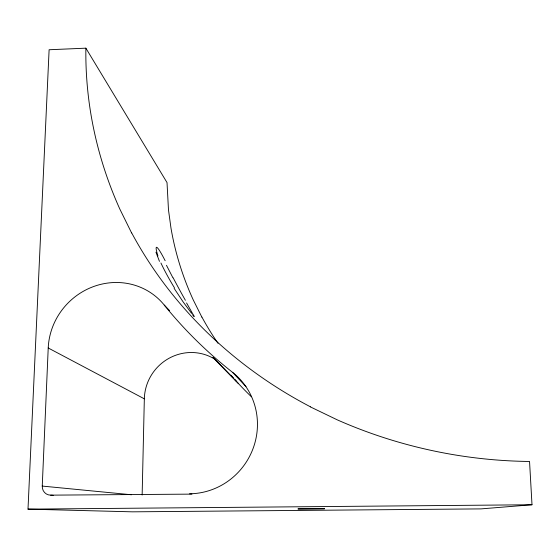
<?xml version="1.0" encoding="UTF-8"?>
<svg xmlns="http://www.w3.org/2000/svg" width="560" height="560" viewBox="0 0 560 560"><rect width="100%" height="100%" fill="white"/><g stroke="black" fill="none" stroke-linecap="round" stroke-linejoin="round"><path stroke-width="0.84" d="M142.142 495.033L144.333 398.832A46.522 45.101 -52.2 0 1 169.113 358.239A46.522 45.101 -52.2 0 1 215.691 359.744M53.242 495.327L50.68 495.145A9.268 8.694 -61.8 0 1 42.252 486.08L48.223 347.984A66.57 63.294 -46.4 0 1 93.331 286.636A66.57 63.294 -46.4 0 1 164.262 305.081A444.612 405.398 2.2 0 0 232.554 372.344L245.994 386.631M310.331 406.875L337.162 419.804A452.739 410.949 2.4 0 0 453.243 454.643C478.45 458.892 503.986 461.188 529.55 461.468L532 504.756L480.977 508.893L132.489 511.833L28 509.138L49.112 49.749L85.869 48.167L167.02 182.581L168.476 209.881L170.989 228.151A319.2 299.677 5.4 0 0 193.27 299.95L201.866 317.135M194.138 316.309L186.564 302.953M298.067 508.942L324.618 508.732L298.06 508.942M50.68 495.145L191.954 494.123M28 509.138L532 504.756M42.252 486.08L131.509 494.767M48.223 347.984L144.333 398.832M213.164 357.462L233.037 377.867M234.234 379.099L236.628 381.556M213.038 357.581L238.525 383.705M164.262 305.081L169.596 310.618M191.59 313.383L182.973 301.672L174.125 288.33M166.46 265.286L172.921 277.802M131.6 232.946L119.854 209.125A453.796 412.097 2.9 0 1 90.286 110.313C87.087 89.761 85.589 68.957 85.869 48.167M159.467 261.359L155.96 252.217M232.554 372.344A68.194 66.122 -57.8 0 1 253.463 447.454A68.194 66.122 -57.8 0 1 189.518 493.794M251.447 396.795A312.795 294.539 4.8 0 1 234.934 379.673M233.254 377.769A312.795 294.539 4.8 0 1 231.042 375.221M157.92 255.948A36.078 3.22 66.6 0 1 165.151 260.722M174.398 287.742A41.636 5.95 59.3 0 1 160.923 262.969M194.075 316.225A32.97 0.931 54.8 0 1 192.612 314.853M185.388 300.286A42.014 1.953 62.2 0 1 173.215 277.907M310.38 406.784A440.853 401.156 2.4 0 1 131.684 232.897M217.959 343.252A310.198 291.676 4.9 0 1 201.929 317.1"/></g></svg>
